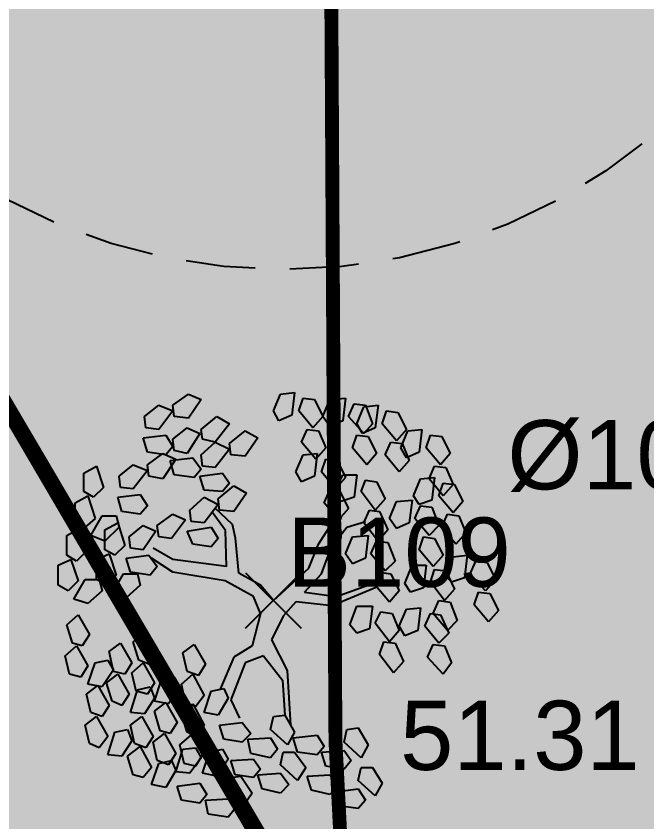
# Model space of a CAD drawing. Header units: metres. Extents: x 394605 to 1395358, y 4171135 to 6406139.
# Drawn here: x 1394436.35 to 1394440.9, y 4172472.27 to 4172478.09 of the extents above; entities that cross this region are included whole.
import ezdxf
from ezdxf.enums import TextEntityAlignment as Align

# ---------------------------------------------------------------- set-up
doc = ezdxf.new("R2010")
doc.units = ezdxf.units.M
doc.header["$LTSCALE"] = 2
doc.header["$PDMODE"] = 3
doc.header["$PDSIZE"] = 0.2
doc.linetypes.add('CACHE', pattern=[0.375, 0.25, -0.125])
doc.linetypes.add('CACHE2', pattern=[4.7625, 3.175, -1.5875])
for name, color, linetype in [("0.Nouvelle zone d'exclusion", 14, 'Continuous'), ('C-Veg', 72, 'Continuous'), ('C-Voie', 252, 'Continuous'), ('T-POINTS LEVES 2024', 7, 'Continuous'), ('T-POINTS LEVES ALTITUDES', 150, 'Continuous'), ('T-POINTS LEVES MATRICULE', 5, 'Continuous'), ('T-VEGETATION', 108, 'Continuous'), ('T-VEGETATION-TEXTE', 1, 'Continuous')]:
    doc.layers.add(name, color=color, linetype=linetype)
doc.layers.add('P-Voie', color=250, linetype='Continuous', lineweight=9)
doc.layers.add('P-Zone exclusion supplémentaire', color=30, linetype='Continuous', transparency=0.5)
doc.styles.add('Arial', font='arial.ttf')
doc.styles.add('Arial 1.0', font='arial.ttf', dxfattribs={"width": 0.99, "height": 0.2})

# ---------------------------------------------------------------- blocks, each defined once
blk = doc.blocks.new('TCPOINT')
at = {"color": 0}
blk.add_point((0, 0), dxfattribs=at)
at = {"layer": 'T-POINTS LEVES ALTITUDES', "style": 'Arial 1.0', "width": 0.99}
blk.add_attdef('ALT', text='', height=0.3, dxfattribs=at).set_placement((0.1, -0.1), align=Align.TOP_LEFT)
at = {"layer": 'T-POINTS LEVES MATRICULE', "style": 'Arial 1.0', "width": 0.99}
blk.add_attdef('MAT', (0.1, 0.1), '', height=0.3, dxfattribs=at)
blk = doc.blocks.new('A$C4CDA1AAE')
at = {"color": 0}
for p, q in [((-0.3627, 0.705), (-0.3065, 0.7459)), ((-0.3065, 0.7459), (-0.2606, 0.7255)), ((0, 0.6846), (0.0255, 0.7459)), ((0.0255, 0.7459), (0.0766, 0.751)), ((0.0766, 0.751), (0.0664, 0.6693)), ((0.092, 0.6846), (0.1073, 0.7306)), ((0.1073, 0.7306), (0.1482, 0.7255)), ((0.2044, 0.7255), (0.2606, 0.7306)), ((0.2606, 0.7306), (0.2503, 0.6488)), ((-0.4649, 0.6642), (-0.4138, 0.705)), ((-0.4138, 0.705), (-0.3627, 0.6846)), ((-0.3576, 0.6642), (-0.3627, 0.705)), ((-0.2606, 0.7255), (-0.3065, 0.6591)), ((0.1482, 0.7255), (0.1788, 0.6642)), ((0.1788, 0.6642), (0.2044, 0.7255)), ((0.2708, 0.6642), (0.2912, 0.7101)), ((0.2912, 0.7101), (0.3321, 0.705)), ((0.3014, 0.6386), (0.327, 0.6999)), ((0.327, 0.6999), (0.3781, 0.705)), ((0.3321, 0.705), (0.3576, 0.6386)), ((0.3781, 0.705), (0.3678, 0.6233)), ((-0.3627, 0.6846), (-0.4138, 0.6182)), ((0.0204, 0.6488), (0, 0.6846)), ((0.0664, 0.6693), (0.0204, 0.6488)), ((0.143, 0.6233), (0.092, 0.6846)), ((0.3934, 0.6386), (0.4087, 0.6846)), ((0.4087, 0.6846), (0.4496, 0.6795)), ((0.4496, 0.6795), (0.4802, 0.6182)), ((-0.4598, 0.6233), (-0.4649, 0.6642)), ((-0.3065, 0.6591), (-0.3576, 0.6642)), ((-0.2606, 0.6182), (-0.2044, 0.6642)), ((-0.2044, 0.6642), (-0.1584, 0.6386)), ((0.1788, 0.6642), (0.143, 0.6233)), ((0.2044, 0.6284), (0.1788, 0.6642)), ((0.2503, 0.6488), (0.2044, 0.6284)), ((0.327, 0.6029), (0.2708, 0.6642)), ((-0.4138, 0.6182), (-0.4598, 0.6233)), ((-0.3627, 0.5824), (-0.3116, 0.6233)), ((-0.3116, 0.6233), (-0.2657, 0.6029)), ((-0.2554, 0.5824), (-0.2606, 0.6182)), ((-0.1584, 0.6386), (-0.2095, 0.5722)), ((-0.1584, 0.5671), (-0.1022, 0.6131)), ((-0.1022, 0.6131), (-0.0562, 0.5875)), ((0.1022, 0.5722), (0.1226, 0.6182)), ((0.1226, 0.6182), (0.1635, 0.6131)), ((0.1635, 0.6131), (0.189, 0.5518)), ((0.3219, 0.6029), (0.3014, 0.6386)), ((0.3678, 0.6233), (0.3219, 0.6029)), ((0.3576, 0.6386), (0.327, 0.6029)), ((0.4445, 0.5773), (0.3934, 0.6386)), ((0.4802, 0.6182), (0.4445, 0.5773)), ((0.4598, 0.5518), (0.4853, 0.6131)), ((0.4853, 0.6131), (0.5364, 0.6182)), ((0.5364, 0.6182), (0.5262, 0.5364)), ((-0.47, 0.5875), (-0.3883, 0.5977)), ((-0.4547, 0.5364), (-0.47, 0.5875)), ((-0.3883, 0.5977), (-0.3627, 0.5569)), ((-0.3576, 0.5415), (-0.3627, 0.5824)), ((-0.2657, 0.6029), (-0.3116, 0.5313)), ((-0.2095, 0.5722), (-0.2554, 0.5824)), ((-0.0562, 0.5875), (-0.1022, 0.5211)), ((0.2861, 0.5518), (0.3014, 0.5977)), ((0.3014, 0.5977), (0.3423, 0.5926)), ((0.3423, 0.5926), (0.373, 0.5313)), ((0.5518, 0.5518), (0.5671, 0.5977)), ((0.5671, 0.5977), (0.608, 0.5926)), ((0.608, 0.5926), (0.6386, 0.5313)), ((-0.3627, 0.5569), (-0.3883, 0.5262)), ((-0.2606, 0.5262), (-0.2095, 0.5722)), ((-0.2095, 0.5722), (-0.1584, 0.5467)), ((-0.1533, 0.5262), (-0.1584, 0.5671)), ((0.1533, 0.5109), (0.1022, 0.5722)), ((0.4036, 0.5262), (0.424, 0.5722)), ((0.424, 0.5722), (0.4649, 0.5671)), ((0.4649, 0.5671), (0.4905, 0.5058)), ((-0.3883, 0.5262), (-0.4547, 0.5364)), ((-0.4547, 0.4905), (-0.3985, 0.5313)), ((-0.3985, 0.5313), (-0.3525, 0.5109)), ((-0.3116, 0.5313), (-0.3576, 0.5415)), ((-0.2554, 0.4853), (-0.2606, 0.5262)), ((-0.1584, 0.5467), (-0.2095, 0.4802)), ((-0.1022, 0.5211), (-0.1533, 0.5262)), ((0.0817, 0.4649), (0.1073, 0.5262)), ((0.1073, 0.5262), (0.1584, 0.5313)), ((0.1584, 0.5313), (0.1482, 0.4496)), ((0.189, 0.5518), (0.1533, 0.5109)), ((0.3372, 0.4905), (0.2861, 0.5518)), ((0.373, 0.5313), (0.3372, 0.4905)), ((0.4547, 0.4649), (0.4036, 0.5262)), ((0.4802, 0.516), (0.4598, 0.5518)), ((0.5262, 0.5364), (0.4802, 0.516)), ((0.6029, 0.4905), (0.5518, 0.5518)), ((0.6386, 0.5313), (0.6029, 0.4905)), ((-0.3525, 0.5109), (-0.3985, 0.4394)), ((-0.373, 0.5058), (-0.2912, 0.516)), ((-0.3576, 0.4547), (-0.373, 0.5058)), ((-0.2912, 0.516), (-0.2606, 0.4751)), ((0.1737, 0.4649), (0.189, 0.5109)), ((0.189, 0.5109), (0.2299, 0.5058)), ((0.2299, 0.5058), (0.2606, 0.4445)), ((0.4905, 0.5058), (0.4547, 0.4649)), ((-0.6846, 0.4598), (-0.6386, 0.4853)), ((-0.6386, 0.4853), (-0.6131, 0.4087)), ((-0.5569, 0.4496), (-0.5058, 0.4905)), ((-0.5058, 0.4905), (-0.4547, 0.47)), ((-0.4547, 0.47), (-0.5058, 0.4036)), ((-0.4496, 0.4496), (-0.4547, 0.4905)), ((-0.2606, 0.4751), (-0.2861, 0.4445)), ((-0.2095, 0.4802), (-0.2554, 0.4853)), ((0.562, 0.4394), (0.5824, 0.4853)), ((0.5824, 0.4853), (0.6233, 0.4802)), ((0.6233, 0.4802), (0.6488, 0.4189)), ((-0.6846, 0.3934), (-0.6846, 0.4598)), ((-0.5518, 0.4087), (-0.5569, 0.4496)), ((-0.3985, 0.4394), (-0.4496, 0.4496)), ((-0.2861, 0.4445), (-0.3576, 0.4547)), ((-0.2657, 0.4496), (-0.1839, 0.4598)), ((-0.2503, 0.3985), (-0.2657, 0.4496)), ((-0.1839, 0.4598), (-0.1584, 0.424)), ((0.1022, 0.4291), (0.0817, 0.4649)), ((0.1482, 0.4496), (0.1022, 0.4291)), ((0.2248, 0.4036), (0.1737, 0.4649)), ((0.2197, 0.3883), (0.2503, 0.4547)), ((0.2606, 0.4445), (0.2248, 0.4036)), ((0.2503, 0.4547), (0.3014, 0.4547)), ((0.3014, 0.4547), (0.2912, 0.373)), ((0.5058, 0.3781), (0.5313, 0.4394)), ((0.5313, 0.4394), (0.5824, 0.4445)), ((0.6131, 0.3781), (0.562, 0.4394)), ((0.5824, 0.4445), (0.5722, 0.3627)), ((-0.6131, 0.4087), (-0.6488, 0.373)), ((-0.5058, 0.4036), (-0.5518, 0.4087)), ((-0.1992, 0.3678), (-0.1431, 0.4138)), ((-0.1584, 0.424), (-0.1839, 0.3934)), ((-0.1431, 0.4138), (-0.0971, 0.3883)), ((0.3168, 0.3934), (0.3321, 0.4343)), ((0.3321, 0.4343), (0.373, 0.4291)), ((0.373, 0.4291), (0.4036, 0.3678)), ((0.5977, 0.3781), (0.6131, 0.424)), ((0.6131, 0.424), (0.6539, 0.4189)), ((0.6488, 0.4189), (0.6131, 0.3781)), ((0.6539, 0.4189), (0.6846, 0.3576)), ((-0.6488, 0.373), (-0.6846, 0.3934)), ((-0.562, 0.373), (-0.4802, 0.3832)), ((-0.4802, 0.3832), (-0.4547, 0.3423)), ((-0.1839, 0.3934), (-0.2503, 0.3985)), ((-0.0971, 0.3883), (-0.1431, 0.3219)), ((0.1839, 0.3525), (0.2044, 0.3985)), ((0.2044, 0.3985), (0.2401, 0.3934)), ((0.2452, 0.3576), (0.2197, 0.3883)), ((0.2401, 0.3934), (0.2708, 0.3321)), ((0.3678, 0.327), (0.3168, 0.3934)), ((-0.7153, 0.3525), (-0.6693, 0.3781)), ((-0.7153, 0.2861), (-0.7153, 0.3525)), ((-0.6693, 0.3781), (-0.6437, 0.2963)), ((-0.5467, 0.3219), (-0.562, 0.373)), ((-0.3014, 0.327), (-0.2503, 0.373)), ((-0.2503, 0.373), (-0.1992, 0.3474)), ((-0.1941, 0.327), (-0.1992, 0.3678)), ((0.235, 0.2912), (0.1839, 0.3525)), ((0.2912, 0.373), (0.2452, 0.3576)), ((0.4036, 0.3678), (0.3678, 0.327)), ((0.4189, 0.2963), (0.4445, 0.3576)), ((0.4445, 0.3576), (0.5007, 0.3627)), ((0.5007, 0.3627), (0.4905, 0.281)), ((0.5262, 0.3474), (0.5058, 0.3781)), ((0.5722, 0.3627), (0.5262, 0.3474)), ((0.6488, 0.3168), (0.5977, 0.3781)), ((0.6846, 0.3576), (0.6488, 0.3168)), ((-0.4802, 0.3116), (-0.5467, 0.3219)), ((-0.4547, 0.3423), (-0.4802, 0.3116)), ((-0.2963, 0.2861), (-0.3014, 0.327)), ((-0.1992, 0.3474), (-0.2503, 0.281)), ((-0.1478, 0.2747), (-0.2095, 0.334)), ((-0.1431, 0.3219), (-0.1941, 0.327)), ((0.2708, 0.3321), (0.235, 0.2912)), ((0.327, 0.281), (0.3474, 0.327)), ((0.3474, 0.327), (0.3832, 0.3219)), ((0.3832, 0.3219), (0.4138, 0.2554)), ((0.5109, 0.2963), (0.5313, 0.3423)), ((0.5313, 0.3423), (0.5722, 0.3372)), ((0.5722, 0.3372), (0.5977, 0.2708)), ((-0.6437, 0.2963), (-0.6795, 0.2657)), ((-0.6591, 0.235), (-0.6182, 0.3065)), ((-0.6182, 0.3065), (-0.5671, 0.3065)), ((-0.5671, 0.3065), (-0.5569, 0.2657)), ((-0.4189, 0.2708), (-0.3627, 0.3116)), ((-0.3168, 0.2912), (-0.3678, 0.2248)), ((-0.3627, 0.3116), (-0.3168, 0.2912)), ((-0.1722, 0.253), (-0.2211, 0.319)), ((0.2401, 0.2861), (0.246, 0.3038)), ((0.4445, 0.2606), (0.4189, 0.2963)), ((0.562, 0.235), (0.5109, 0.2963)), ((0.608, 0.2657), (0.6284, 0.3116)), ((0.6284, 0.3116), (0.6693, 0.3065)), ((0.6693, 0.3065), (0.6948, 0.2452)), ((-0.6795, 0.2657), (-0.7153, 0.2861)), ((-0.608, 0.2554), (-0.562, 0.281)), ((-0.5569, 0.2657), (-0.608, 0.2146)), ((-0.562, 0.281), (-0.5364, 0.1992)), ((-0.5211, 0.2299), (-0.47, 0.2708)), ((-0.47, 0.2708), (-0.424, 0.2503)), ((-0.4138, 0.2299), (-0.4189, 0.2708)), ((-0.3116, 0.2503), (-0.2248, 0.2657)), ((-0.2503, 0.281), (-0.2963, 0.2861)), ((-0.2248, 0.2657), (-0.1992, 0.2248)), ((-0.137, 0.226), (-0.1478, 0.2747)), ((0.1992, 0.2606), (0.2401, 0.2861)), ((0.2095, 0.1941), (0.2657, 0.2657)), ((0.2657, 0.2657), (0.3321, 0.2861)), ((0.3781, 0.2146), (0.327, 0.281)), ((0.4905, 0.281), (0.4445, 0.2606)), ((0.5977, 0.2708), (0.562, 0.235)), ((0.6591, 0.2044), (0.608, 0.2657)), ((-0.7459, 0.235), (-0.6999, 0.2606)), ((-0.7459, 0.1635), (-0.7459, 0.235)), ((-0.6999, 0.2606), (-0.6744, 0.1788)), ((-0.608, 0.2146), (-0.6591, 0.235)), ((-0.608, 0.1839), (-0.608, 0.2554)), ((-0.424, 0.2503), (-0.47, 0.1839)), ((-0.2912, 0.2044), (-0.3116, 0.2503)), ((-0.1686, 0.1226), (-0.1722, 0.253)), ((0.1635, 0.2044), (0.1992, 0.2606)), ((0.2861, 0.2299), (0.3423, 0.235)), ((0.3423, 0.235), (0.3321, 0.1533)), ((0.4138, 0.2554), (0.3781, 0.2146)), ((0.6948, 0.2452), (0.6591, 0.2044)), ((-0.516, 0.189), (-0.5211, 0.2299)), ((-0.3678, 0.2248), (-0.4138, 0.2299)), ((-0.2248, 0.1941), (-0.2912, 0.2044)), ((-0.1992, 0.2248), (-0.2248, 0.1941)), ((-0.1245, 0.0987), (-0.137, 0.226)), ((0.1277, 0.1175), (0.1635, 0.2044)), ((0.2606, 0.1686), (0.2861, 0.2299)), ((0.3525, 0.1686), (0.373, 0.2146)), ((0.373, 0.2146), (0.4138, 0.2095)), ((0.4138, 0.2095), (0.4394, 0.143)), ((0.5262, 0.1839), (0.5415, 0.2299)), ((0.5415, 0.2299), (0.5824, 0.2248)), ((0.5824, 0.2248), (0.6131, 0.1635)), ((-0.6744, 0.1788), (-0.7101, 0.143)), ((-0.5722, 0.1635), (-0.608, 0.1839)), ((-0.5364, 0.1992), (-0.5722, 0.1635)), ((-0.47, 0.1839), (-0.516, 0.189)), ((-0.3627, 0.1482), (-0.4343, 0.189)), ((0.1737, 0.0971), (0.2095, 0.1941)), ((0.5773, 0.1226), (0.5262, 0.1839)), ((-0.7766, 0.1277), (-0.7306, 0.1482)), ((-0.7101, 0.143), (-0.7459, 0.1635)), ((-0.7306, 0.1482), (-0.705, 0.0715)), ((-0.6386, 0.1482), (-0.5926, 0.1686)), ((-0.6386, 0.0766), (-0.6386, 0.1482)), ((-0.5926, 0.1686), (-0.5671, 0.092)), ((-0.5313, 0.1533), (-0.4496, 0.1635)), ((-0.516, 0.1022), (-0.5313, 0.1533)), ((-0.4496, 0.1635), (-0.4189, 0.1226)), ((-0.3627, 0.1022), (-0.4394, 0.1533)), ((-0.1686, 0.1226), (-0.3627, 0.1482)), ((0.2861, 0.1328), (0.2606, 0.1686)), ((0.3321, 0.1533), (0.2861, 0.1328)), ((0.4036, 0.1073), (0.3525, 0.1686)), ((0.6131, 0.1635), (0.5773, 0.1226)), ((0.6182, 0.0971), (0.6488, 0.1584)), ((0.6488, 0.1584), (0.6999, 0.1635)), ((0.6999, 0.1635), (0.6897, 0.0817)), ((-0.7766, 0.0562), (-0.7766, 0.1277)), ((-0.4189, 0.1226), (-0.4445, 0.092)), ((0, 0), (0.1277, 0.1175)), ((0.4394, 0.143), (0.4036, 0.1073)), ((0.4751, 0.0613), (0.5007, 0.1277)), ((0.5007, 0.1277), (0.5518, 0.1277)), ((0.5518, 0.1277), (0.5415, 0.046)), ((0.7101, 0.0971), (0.7306, 0.143)), ((0.7306, 0.143), (0.7714, 0.1379)), ((0.7714, 0.1379), (0.8021, 0.0766)), ((-0.5671, 0.092), (-0.6029, 0.0562)), ((-0.5824, 0.0255), (-0.5415, 0.0971)), ((-0.5415, 0.0971), (-0.4905, 0.0971)), ((-0.4445, 0.092), (-0.516, 0.1022)), ((-0.4905, 0.0971), (-0.4802, 0.0562)), ((-0.1737, 0.0715), (-0.3627, 0.1022)), ((-0.046, 0.0562), (-0.1245, 0.0987)), ((0.1124, 0.0307), (0.1737, 0.0971)), ((0.3678, 0.0562), (0.3832, 0.1022)), ((0.3832, 0.1022), (0.424, 0.0971)), ((0.424, 0.0971), (0.4547, 0.0358)), ((0.5671, 0.0664), (0.5824, 0.1124)), ((0.5824, 0.1124), (0.6233, 0.1073)), ((0.6437, 0.0664), (0.6182, 0.0971)), ((0.6233, 0.1073), (0.6539, 0.0409)), ((0.7663, 0.0358), (0.7101, 0.0971)), ((-0.705, 0.0715), (-0.7408, 0.0358)), ((-0.7204, 0.0051), (-0.6795, 0.0766)), ((-0.6795, 0.0766), (-0.6284, 0.0766)), ((-0.6029, 0.0562), (-0.6386, 0.0766)), ((-0.6284, 0.0766), (-0.6182, 0.0358)), ((-0.0715, 0.0153), (-0.1737, 0.0715)), ((0.228, 0.0152), (0.3714, 0.0669)), ((0.4956, 0.0307), (0.4751, 0.0613)), ((0.6182, 0), (0.5671, 0.0664)), ((0.6897, 0.0817), (0.6437, 0.0664)), ((0.8021, 0.0766), (0.7663, 0.0358)), ((-0.7408, 0.0358), (-0.7766, 0.0562)), ((-0.6182, 0.0358), (-0.6693, -0.0102)), ((-0.4802, 0.0562), (-0.5313, 0.0102)), ((0, 0), (-0.046, 0.0562)), ((0.1124, 0.0307), (0.228, 0.0152)), ((0.2118, -0.0172), (0.3734, 0.0495)), ((0.4189, -0.0051), (0.3678, 0.0562)), ((0.4547, 0.0358), (0.4189, -0.0051)), ((0.5415, 0.046), (0.4956, 0.0307)), ((0.6539, 0.0409), (0.6182, 0)), ((0.7255, -0.0153), (0.7408, 0.0307)), ((0.7408, 0.0307), (0.7817, 0.0255)), ((-0.6693, -0.0102), (-0.7204, 0.0051)), ((-0.5313, 0.0102), (-0.5824, 0.0255)), ((-0.046, -0.046), (-0.0715, 0.0153)), ((0.5773, -0.046), (0.5977, 0)), ((0.5977, 0), (0.6386, -0.0051)), ((0.7817, 0.0255), (0.8123, -0.0358)), ((0.0358, -0.0562), (0.0828, -0.0029)), ((0.0828, -0.0029), (0.2118, -0.0172)), ((0.2759, -0.0869), (0.3014, -0.0204)), ((0.3014, -0.0204), (0.3576, -0.0204)), ((0.3576, -0.0204), (0.3474, -0.1022)), ((0.4802, -0.0307), (0.5313, -0.0255)), ((0.5313, -0.0255), (0.5211, -0.1073)), ((0.6386, -0.0051), (0.6642, -0.0715)), ((0.7766, -0.0766), (0.7255, -0.0153)), ((-0.7459, -0.0869), (-0.705, -0.0511)), ((-0.705, -0.0511), (-0.6642, -0.1226)), ((-0.046, -0.046), (-0.0766, -0.1635)), ((0.0358, -0.0562), (-0.007, -0.1417)), ((0.3678, -0.0817), (0.3883, -0.0409)), ((0.3883, -0.0409), (0.4291, -0.046)), ((0.4291, -0.046), (0.4547, -0.1073)), ((0.4547, -0.092), (0.4802, -0.0307)), ((0.5467, -0.092), (0.5671, -0.046)), ((0.5671, -0.046), (0.6029, -0.0511)), ((0.6284, -0.1073), (0.5773, -0.046)), ((0.6029, -0.0511), (0.6335, -0.1175)), ((0.8123, -0.0358), (0.7766, -0.0766)), ((-0.7255, -0.1533), (-0.7459, -0.0869)), ((0.3014, -0.1175), (0.2759, -0.0869)), ((0.4189, -0.1482), (0.3678, -0.0817)), ((0.6642, -0.0715), (0.6284, -0.1073)), ((-0.5058, -0.1482), (-0.4649, -0.1124)), ((-0.4649, -0.1124), (-0.424, -0.189)), ((0.3474, -0.1022), (0.3014, -0.1175)), ((0.4547, -0.1073), (0.4189, -0.1482)), ((0.4751, -0.1277), (0.4547, -0.092)), ((0.5211, -0.1073), (0.4751, -0.1277)), ((0.5977, -0.1533), (0.5467, -0.092)), ((-0.6642, -0.1226), (-0.6897, -0.1635)), ((-0.007, -0.1417), (0.0495, -0.2523)), ((0.6335, -0.1175), (0.5977, -0.1533)), ((-0.751, -0.1992), (-0.7101, -0.1635)), ((-0.6897, -0.1635), (-0.7255, -0.1533)), ((-0.7101, -0.1635), (-0.6693, -0.235)), ((-0.5926, -0.1839), (-0.5518, -0.1533)), ((-0.5518, -0.1533), (-0.5109, -0.2248)), ((-0.4853, -0.2146), (-0.5058, -0.1482)), ((-0.327, -0.189), (-0.2861, -0.1584)), ((-0.2861, -0.1584), (-0.2452, -0.2299)), ((-0.0766, -0.1635), (-0.1431, -0.2044)), ((0.3832, -0.1941), (0.3985, -0.1482)), ((0.3985, -0.1482), (0.4394, -0.1533)), ((0.4394, -0.1533), (0.47, -0.2197)), ((0.5569, -0.2044), (0.5773, -0.1584)), ((0.5773, -0.1584), (0.6182, -0.1635)), ((0.6182, -0.1635), (0.6437, -0.2248)), ((-0.7357, -0.2657), (-0.751, -0.1992)), ((-0.5773, -0.2554), (-0.5926, -0.1839)), ((-0.424, -0.189), (-0.4496, -0.2299)), ((-0.3116, -0.2554), (-0.327, -0.189)), ((-0.0358, -0.1992), (-0.1022, -0.2248)), ((-0.0358, -0.1992), (0.0333, -0.2874)), ((0.4343, -0.2606), (0.3832, -0.1941)), ((-0.6693, -0.3014), (-0.6437, -0.2248)), ((-0.6437, -0.2248), (-0.5977, -0.2146)), ((-0.5977, -0.2146), (-0.5773, -0.2503)), ((-0.5109, -0.2248), (-0.5364, -0.2657)), ((-0.5109, -0.2606), (-0.47, -0.2248)), ((-0.4496, -0.2299), (-0.4853, -0.2146)), ((-0.47, -0.2248), (-0.4292, -0.2963)), ((-0.2452, -0.2299), (-0.2708, -0.2708)), ((-0.1431, -0.2044), (-0.1918, -0.3196)), ((-0.1022, -0.2248), (-0.1533, -0.3576)), ((0.47, -0.2197), (0.4343, -0.2606)), ((0.6131, -0.2657), (0.5569, -0.2044)), ((0.6437, -0.2248), (0.6131, -0.2657)), ((-0.6693, -0.235), (-0.6948, -0.2759)), ((-0.5773, -0.2503), (-0.6182, -0.3116)), ((-0.5364, -0.2657), (-0.5773, -0.2554)), ((-0.4956, -0.327), (-0.5109, -0.2606)), ((-0.2708, -0.2708), (-0.3116, -0.2554)), ((0.0495, -0.2523), (0.0619, -0.4499)), ((-0.6948, -0.2759), (-0.7357, -0.2657)), ((-0.6029, -0.2963), (-0.562, -0.2657)), ((-0.562, -0.2657), (-0.5211, -0.3372)), ((-0.4292, -0.3627), (-0.4036, -0.2861)), ((-0.4036, -0.2861), (-0.3576, -0.2759)), ((-0.3576, -0.2759), (-0.3372, -0.3116)), ((-0.3321, -0.3014), (-0.2912, -0.2657)), ((-0.2912, -0.2657), (-0.2503, -0.3423)), ((0.0333, -0.2874), (0.0409, -0.4138)), ((-0.6744, -0.3372), (-0.6335, -0.3065)), ((-0.6182, -0.3116), (-0.6693, -0.3014)), ((-0.6335, -0.3065), (-0.5926, -0.3781)), ((-0.5824, -0.3627), (-0.6029, -0.2963)), ((-0.4905, -0.3219), (-0.4445, -0.3116)), ((-0.4292, -0.2963), (-0.4547, -0.3372)), ((-0.4445, -0.3116), (-0.4292, -0.3525)), ((-0.3372, -0.3116), (-0.3781, -0.373)), ((-0.3168, -0.3678), (-0.3321, -0.3014)), ((-0.2248, -0.327), (-0.1788, -0.3168)), ((-0.1788, -0.3168), (-0.1635, -0.3525)), ((-0.6591, -0.4036), (-0.6744, -0.3372)), ((-0.5211, -0.3372), (-0.5467, -0.3781)), ((-0.516, -0.4036), (-0.4905, -0.3219)), ((-0.4547, -0.3372), (-0.4956, -0.327)), ((-0.2503, -0.3423), (-0.281, -0.3832)), ((-0.2503, -0.4036), (-0.2248, -0.327)), ((-0.5926, -0.3781), (-0.6182, -0.4189)), ((-0.5467, -0.3781), (-0.5824, -0.3627)), ((-0.4292, -0.3525), (-0.4649, -0.4087)), ((-0.3781, -0.373), (-0.4292, -0.3627)), ((-0.4292, -0.3985), (-0.3883, -0.3678)), ((-0.3883, -0.3678), (-0.3474, -0.4394)), ((-0.3321, -0.4087), (-0.2912, -0.373)), ((-0.281, -0.3832), (-0.3168, -0.3678)), ((-0.2912, -0.373), (-0.2503, -0.4496)), ((-0.1635, -0.3525), (-0.1992, -0.4138)), ((-0.1533, -0.3576), (-0.1226, -0.424)), ((-0.6182, -0.4189), (-0.6591, -0.4036)), ((-0.4649, -0.4087), (-0.516, -0.4036)), ((-0.4087, -0.47), (-0.4292, -0.3985)), ((-0.1992, -0.4138), (-0.2503, -0.4036)), ((-0.6795, -0.4496), (-0.6386, -0.4189)), ((-0.6386, -0.4189), (-0.5977, -0.4905)), ((-0.516, -0.4496), (-0.4751, -0.4189)), ((-0.4751, -0.4189), (-0.4343, -0.4905)), ((-0.3116, -0.4751), (-0.3321, -0.4087)), ((-0.0102, -0.4649), (0, -0.4189)), ((0, -0.4189), (0.0409, -0.4138)), ((0.0409, -0.4138), (0.0766, -0.4751)), ((-0.6642, -0.516), (-0.6795, -0.4496)), ((-0.5722, -0.4751), (-0.5262, -0.4649)), ((-0.5262, -0.4649), (-0.5109, -0.5058)), ((-0.5007, -0.516), (-0.516, -0.4496)), ((-0.3474, -0.4394), (-0.373, -0.4802)), ((-0.2503, -0.4496), (-0.2759, -0.4905)), ((-0.1941, -0.4496), (-0.1124, -0.4394)), ((-0.1788, -0.5007), (-0.1941, -0.4496)), ((-0.1124, -0.4394), (-0.0817, -0.4802)), ((0.0511, -0.5211), (-0.0102, -0.4649)), ((0.2554, -0.5109), (0.2657, -0.4649)), ((0.2657, -0.4649), (0.3065, -0.4598)), ((0.3065, -0.4598), (0.3423, -0.5211)), ((-0.5977, -0.4905), (-0.6284, -0.5313)), ((-0.5977, -0.5569), (-0.5722, -0.4751)), ((-0.4343, -0.4905), (-0.4598, -0.5313)), ((-0.4343, -0.5109), (-0.3934, -0.4802)), ((-0.373, -0.4802), (-0.4087, -0.47)), ((-0.3934, -0.4802), (-0.3525, -0.5518)), ((-0.3372, -0.5211), (-0.2963, -0.4853)), ((-0.2759, -0.4905), (-0.3116, -0.4751)), ((-0.2963, -0.4853), (-0.2554, -0.5569)), ((-0.0817, -0.4802), (-0.1124, -0.5109)), ((0.0766, -0.4751), (0.0511, -0.5211)), ((0.0715, -0.4956), (0.1584, -0.4853)), ((0.1584, -0.4853), (0.1839, -0.5262)), ((-0.6284, -0.5313), (-0.6642, -0.516)), ((-0.5109, -0.5058), (-0.5467, -0.562)), ((-0.4598, -0.5313), (-0.5007, -0.516)), ((-0.4189, -0.5773), (-0.4343, -0.5109)), ((-0.3219, -0.5875), (-0.3372, -0.5211)), ((-0.1124, -0.5109), (-0.1788, -0.5007)), ((-0.092, -0.5007), (-0.0102, -0.4956)), ((-0.0817, -0.5518), (-0.092, -0.5007)), ((-0.0102, -0.4956), (0.0153, -0.5364)), ((0.0869, -0.5467), (0.0715, -0.4956)), ((0.3168, -0.5671), (0.2554, -0.5109)), ((0.3423, -0.5211), (0.3168, -0.5671)), ((-0.5262, -0.562), (-0.4802, -0.5262)), ((-0.4802, -0.5262), (-0.4394, -0.6029)), ((-0.3525, -0.5518), (-0.3781, -0.5926)), ((-0.3525, -0.6182), (-0.327, -0.5364)), ((-0.327, -0.5364), (-0.281, -0.5313)), ((-0.281, -0.5313), (-0.2606, -0.5671)), ((-0.2554, -0.6233), (-0.2299, -0.5467)), ((-0.2299, -0.5467), (-0.1839, -0.5364)), ((-0.1839, -0.5364), (-0.1635, -0.5722)), ((-0.0102, -0.5671), (-0.0817, -0.5518)), ((0.0153, -0.5364), (-0.0102, -0.5671)), ((0.0255, -0.5926), (0.0358, -0.5467)), ((0.0358, -0.5467), (0.0766, -0.5467)), ((0.0766, -0.5467), (0.1175, -0.6029)), ((0.1584, -0.5569), (0.0869, -0.5467)), ((0.1839, -0.5262), (0.1584, -0.5569)), ((0.1737, -0.5467), (0.2554, -0.5415)), ((0.189, -0.5977), (0.1737, -0.5467)), ((0.2554, -0.5415), (0.281, -0.5773)), ((-0.5467, -0.562), (-0.5977, -0.5569)), ((-0.5058, -0.6284), (-0.5262, -0.562)), ((-0.3781, -0.5926), (-0.4189, -0.5773)), ((-0.4138, -0.5875), (-0.3678, -0.5773)), ((-0.3678, -0.5773), (-0.3525, -0.6131)), ((-0.2606, -0.5671), (-0.3014, -0.6233)), ((-0.2554, -0.5569), (-0.281, -0.5977)), ((-0.1635, -0.5722), (-0.2044, -0.6335)), ((-0.1533, -0.5773), (-0.0715, -0.5722)), ((-0.1379, -0.6284), (-0.1533, -0.5773)), ((-0.0715, -0.5722), (-0.046, -0.608)), ((0.281, -0.5773), (0.2554, -0.608)), ((-0.4394, -0.6029), (-0.47, -0.6386)), ((-0.4394, -0.6642), (-0.4138, -0.5875)), ((-0.281, -0.5977), (-0.3219, -0.5875)), ((-0.046, -0.608), (-0.0715, -0.6386)), ((0.0869, -0.6488), (0.0255, -0.5926)), ((0.1175, -0.6029), (0.0869, -0.6488)), ((0.2554, -0.608), (0.189, -0.5977)), ((0.3065, -0.6488), (0.3168, -0.6029)), ((0.3168, -0.6029), (0.3576, -0.6029)), ((0.3576, -0.6029), (0.3934, -0.6591)), ((-0.47, -0.6386), (-0.5058, -0.6284)), ((-0.3525, -0.6131), (-0.3883, -0.6744)), ((-0.3014, -0.6233), (-0.3525, -0.6182)), ((-0.2044, -0.6335), (-0.2554, -0.6233)), ((-0.1686, -0.6846), (-0.1533, -0.6386)), ((-0.1533, -0.6386), (-0.1175, -0.6335)), ((-0.0715, -0.6386), (-0.1379, -0.6284)), ((-0.1175, -0.6335), (-0.0766, -0.6948)), ((-0.0562, -0.6284), (0.0255, -0.6233)), ((-0.0409, -0.6795), (-0.0562, -0.6284)), ((0.0255, -0.6233), (0.0562, -0.6642)), ((0.1226, -0.6335), (0.2044, -0.6284)), ((0.1379, -0.6846), (0.1226, -0.6335)), ((0.2044, -0.6284), (0.235, -0.6693)), ((-0.3883, -0.6744), (-0.4394, -0.6642)), ((-0.3474, -0.6693), (-0.2657, -0.6591)), ((-0.2657, -0.6591), (-0.2401, -0.6999)), ((0.0562, -0.6642), (0.0255, -0.6948)), ((0.3678, -0.705), (0.3065, -0.6488)), ((0.3934, -0.6591), (0.3678, -0.705)), ((-0.3321, -0.7204), (-0.3474, -0.6693)), ((-0.1073, -0.7408), (-0.1686, -0.6846)), ((-0.0766, -0.6948), (-0.1073, -0.7408)), ((0.0255, -0.6948), (-0.0409, -0.6795)), ((0.2044, -0.6999), (0.1379, -0.6846)), ((0.235, -0.6693), (0.2044, -0.6999)), ((0.2248, -0.6897), (0.3065, -0.6795)), ((0.235, -0.7408), (0.2248, -0.6897)), ((0.3065, -0.6795), (0.3321, -0.7204)), ((-0.2657, -0.7306), (-0.3321, -0.7204)), ((-0.2401, -0.6999), (-0.2657, -0.7306)), ((-0.2452, -0.7204), (-0.1635, -0.7153)), ((-0.235, -0.7714), (-0.2452, -0.7204)), ((-0.1635, -0.7153), (-0.1379, -0.751)), ((0.3321, -0.7204), (0.3065, -0.751)), ((-0.1379, -0.751), (-0.1635, -0.7817)), ((0.3065, -0.751), (0.235, -0.7408)), ((-0.1635, -0.7817), (-0.235, -0.7714))]:
    blk.add_line(p, q, dxfattribs=at)

msp = doc.modelspace()

# ---------------------------------------------------------------- hatches: boundary and pattern name
at = {"layer": 'C-Veg', "true_color": 0x76a14f}
h = msp.add_hatch(color=75, dxfattribs=at)
h.dxf.hatch_style = 1
edge = h.paths.add_edge_path()
edge.add_line((1394351.273, 4172570.913), (1394351.1293, 4172577.6863))
edge.add_line((1394351.1293, 4172577.6863), (1394348.2228, 4172582.4006))
edge.add_line((1394348.2228, 4172582.4006), (1394360.3518, 4172589.9049))
edge.add_line((1394360.3518, 4172589.9049), (1394370.2565, 4172572.5119))
edge.add_arc((1394363.5996, 4172589.2357), 18, 271.21481, 291.70498, ccw=False)
edge.add_line((1394363.9812, 4172571.2397), (1394351.273, 4172570.913))
edge = h.paths.add_edge_path()
edge.add_line((1394342.271, 4172578.716), (1394344.1713, 4172575.6339))
edge.add_line((1394344.1713, 4172575.6339), (1394344.2733, 4172570.8218))
edge.add_line((1394344.2733, 4172570.8218), (1394337.721, 4172570.6829))
edge.add_arc((1394338.3994, 4172538.6901), 32, 91.21481, 121.61514)
edge.add_line((1394321.6247, 4172565.9409), (1394326.456, 4172568.9304))
edge.add_line((1394326.456, 4172568.9304), (1394342.271, 4172578.716))
edge = h.paths.add_edge_path()
edge.add_line((1394452.9056, 4172487.8359), (1394445.5871, 4172485.0941))
edge.add_line((1394445.5871, 4172485.0941), (1394445.555, 4172490.8224))
edge.add_arc((1394427.5553, 4172490.7216), 18, 0.3209, 35.19209)
edge.add_line((1394442.2653, 4172501.0953), (1394440.3588, 4172503.7988))
edge.add_line((1394440.3588, 4172503.7988), (1394459.6412, 4172525.2798))
edge.add_line((1394459.6412, 4172525.2798), (1394447.5382, 4172543.4955))
edge.add_line((1394447.5382, 4172543.4955), (1394476.3372, 4172562.6306))
edge.add_line((1394476.3372, 4172562.6306), (1394480.1572, 4172556.7026))
edge.add_line((1394480.1572, 4172556.7026), (1394495.3479, 4172535.1176))
edge.add_line((1394495.3479, 4172535.1176), (1394452.9056, 4172487.8359))
h.paths.add_polyline_path([(1394029.7602, 4172395.4086), (1394032.4086, 4172393.4946), (1394016.5678, 4172383.6596), (1394014.9729, 4172386.2273)])
h.paths.add_polyline_path([(1394048.6478, 4172407.1681), (1394050.2503, 4172404.5856), (1394037.4945, 4172396.6703), (1394036.6697, 4172399.6892)])
edge = h.paths.add_edge_path()
edge.add_arc((1394099.7557, 4172406.3065), 6.1994, 353.28502, 431.37378)
edge.add_line((1394101.7357, 4172412.1812), (1394095.031, 4172414.3423))
edge.add_line((1394095.031, 4172414.3423), (1394095.9514, 4172417.1976))
edge.add_line((1394095.9514, 4172417.1976), (1394102.6561, 4172415.0366))
edge.add_line((1394102.6561, 4172415.0366), (1394102.0425, 4172413.133))
edge.add_arc((1394100.2018, 4172407.4223), 6, -17.86503, 72.13497, ccw=False)
edge = h.paths.add_edge_path()
edge.add_line((1394120.9027, 4172452.089), (1394117.3652, 4172457.6999))
edge.add_line((1394117.3652, 4172457.6999), (1394132.3437, 4172467.1434))
edge.add_arc((1394147.6553, 4172443.6322), 28.0575, 123.0742, 162.45766)
edge = h.paths.add_edge_path()
edge.add_line((1394258.7134, 4172546.1195), (1394250.67, 4172559.2567))
edge.add_line((1394250.67, 4172559.2567), (1394267.5801, 4172570.1676))
edge.add_line((1394267.5801, 4172570.1676), (1394284.3337, 4172543.0334))
edge.add_line((1394284.3337, 4172543.0334), (1394284.4616, 4172542.9454))
edge.add_line((1394284.4616, 4172542.9454), (1394267.8909, 4172532.8273))
edge.add_arc((1394262.0667, 4172543.3191), 12, 267.68135, 299.0353, ccw=False)
edge.add_line((1394261.5812, 4172531.329), (1394248.5523, 4172531.8566))
edge.add_line((1394248.5523, 4172531.8566), (1394248.4675, 4172531.8599))
edge.add_line((1394248.4675, 4172531.8599), (1394248.419, 4172534.6657))
edge.add_line((1394248.419, 4172534.6657), (1394246.2345, 4172538.186))
edge.add_line((1394246.2345, 4172538.186), (1394258.7134, 4172546.1195))
edge = h.paths.add_edge_path()
edge.add_line((1394243.2606, 4172536.3405), (1394245.001, 4172533.5358))
edge.add_line((1394245.001, 4172533.5358), (1394245.0661, 4172531.9817))
edge.add_arc((1394245.1602, 4172501.3506), 30.6313, 90.17592, 118.18492)
edge.add_line((1394230.6924, 4172528.3498), (1394243.2606, 4172536.3405))
h.paths.add_polyline_path([(1394467.6937, 4172582.0619), (1394465.6402, 4172585.4969), (1394498.1611, 4172606.3574), (1394500.2266, 4172602.9289)])
h.paths.add_polyline_path([(1394535.91, 4172630.5716), (1394537.9657, 4172627.1308), (1394506.117, 4172606.7054), (1394504.053, 4172610.1368)])
edge = h.paths.add_edge_path()
edge.add_line((1394543.8671, 4172630.9233), (1394541.802, 4172634.351))
edge.add_line((1394541.802, 4172634.351), (1394549.791, 4172639.4756))
edge.add_arc((1394555.7301, 4172630.2167), 11, 77.97272, 122.67828, ccw=False)
edge.add_line((1394558.0223, 4172640.9752), (1394560.3391, 4172637.3666))
edge.add_arc((1394557.1582, 4172633.5089), 5, 50.49343, 121.62078)
edge.add_line((1394554.5368, 4172637.7666), (1394543.8671, 4172630.9233))
edge = h.paths.add_edge_path()
edge.add_line((1394092.6201, 4172418.2713), (1394091.6998, 4172415.416))
edge.add_line((1394091.6998, 4172415.416), (1394083.6183, 4172418.0208))
edge.add_arc((1394078.2497, 4172401.3646), 17.5, 72.13496, 122.08587)
edge.add_line((1394068.9539, 4172416.1915), (1394056.1982, 4172408.2764))
edge.add_line((1394056.1982, 4172408.2764), (1394054.6164, 4172410.8255))
edge.add_line((1394054.6164, 4172410.8255), (1394073.5406, 4172422.5684))
edge.add_arc((1394077.7587, 4172415.7707), 8, 54.47061, 121.8205, ccw=False)
edge.add_line((1394082.4076, 4172422.2813), (1394084.3194, 4172421.1274))
edge.add_line((1394084.3194, 4172421.1274), (1394086.3856, 4172420.2808))
edge.add_line((1394086.3856, 4172420.2808), (1394092.6201, 4172418.2713))
edge = h.paths.add_edge_path()
edge.add_arc((1394414.9786, 4172556.2504), 38, 96.77968, 121.11091)
edge.add_arc((1394414.9858, 4172556.2296), 38.0215, 96.78666, 121.10393, ccw=False)
h.paths.add_polyline_path([(1394395.3223, 4172588.8174), (1394407.6684, 4172597.092), (1394395.317, 4172588.8253)])
h.paths.add_polyline_path([(1394419.9219, 4172653.0442), (1394406.3985, 4172674.6081), (1394406.3982, 4172674.6083)])
h.paths.add_polyline_path([(1394415.6529, 4172594.2444), (1394419.5034, 4172632.3536), (1394419.5032, 4172632.354)])
edge = h.paths.add_edge_path()
edge.add_line((1394372.3808, 4172535.2594), (1394341.2422, 4172534.7942))
edge.add_line((1394341.2422, 4172534.7942), (1394298.4007, 4172508.4348))
edge.add_line((1394298.4007, 4172508.4348), (1394273.1942, 4172492.2557))
edge.add_line((1394273.1942, 4172492.2557), (1394285.5114, 4172429.124))
edge.add_line((1394285.5114, 4172429.124), (1394285.5152, 4172429.1046))
edge.add_line((1394285.5152, 4172429.1046), (1394282.5682, 4172428.5429))
edge.add_line((1394282.5682, 4172428.5429), (1394286.0985, 4172410.664))
edge.add_arc((1394269.911, 4172407.4677), 16.5, -62.71355, 11.1696, ccw=False)
edge.add_line((1394277.4753, 4172392.8037), (1394278.1424, 4172389.1801))
edge.add_line((1394278.1424, 4172389.1801), (1394294.366, 4172392.1903))
edge.add_line((1394294.366, 4172392.1903), (1394299.4101, 4172365.3223))
edge.add_line((1394299.4101, 4172365.3223), (1394312.2421, 4172367.6891))
edge.add_line((1394312.2421, 4172367.6891), (1394314.3153, 4172368.0621))
edge.add_line((1394314.3153, 4172368.0621), (1394442.2899, 4172391.2522))
edge.add_line((1394442.2899, 4172391.2522), (1394437.6618, 4172428.1975))
edge.add_line((1394437.6618, 4172428.1975), (1394427.617, 4172424.7491))
edge.add_line((1394427.617, 4172424.7491), (1394401.3601, 4172468.5244))
edge.add_line((1394401.3601, 4172468.5244), (1394424.7989, 4172477.3058))
edge.add_line((1394424.7989, 4172477.3058), (1394433.0764, 4172468.218))
edge.add_line((1394433.0764, 4172468.218), (1394435.2944, 4172470.2387))
edge.add_line((1394435.2944, 4172470.2387), (1394438.8058, 4172470.7161))
edge.add_line((1394438.8058, 4172470.7161), (1394438.6556, 4172472.8469))
edge.add_line((1394438.6556, 4172472.8469), (1394438.5551, 4172490.7832))
edge.add_arc((1394427.5553, 4172490.7216), 11, 0.3209, 35.19209)
edge.add_line((1394436.5447, 4172497.0611), (1394425.2603, 4172513.0529))
edge.add_line((1394425.2603, 4172513.0529), (1394422.8124, 4172511.3322))
edge.add_line((1394422.8124, 4172511.3322), (1394430.2924, 4172500.7215))
edge.add_line((1394430.2924, 4172500.7215), (1394393.3835, 4172486.8935))
edge.add_line((1394393.3835, 4172486.8935), (1394372.3808, 4172535.2594))
edge = h.paths.add_edge_path()
edge.add_line((1394063.0739, 4172465.375), (1394077.6108, 4172441.4167))
edge.add_line((1394077.6108, 4172441.4167), (1394076.55, 4172442.8682))
edge.add_line((1394076.55, 4172442.8682), (1394067.0075, 4172453.8188))
edge.add_arc((1394072.6619, 4172458.7461), 7.5, 211.24718, 221.06937, ccw=False)
edge.add_line((1394066.2498, 4172454.8557), (1394063.7372, 4172458.9968))
edge.add_arc((1394070.1492, 4172462.8872), 7.5, 160.6281, 211.24718, ccw=False)
edge = h.paths.add_edge_path()
edge.add_line((1394073.0562, 4172433.2095), (1394071.4854, 4172432.2343))
edge.add_line((1394071.4854, 4172432.2343), (1394054.1443, 4172460.8148))
edge.add_line((1394054.1443, 4172460.8148), (1394055.6882, 4172461.8249))
edge.add_arc((1394070.1492, 4172462.8872), 14.5, 184.20173, 211.24718)
edge.add_line((1394057.7527, 4172455.3656), (1394060.2653, 4172451.2245))
edge.add_arc((1394072.6619, 4172458.7461), 14.5, 211.24718, 221.06937)
edge.add_line((1394061.7301, 4172449.22), (1394071.2726, 4172438.2694))
edge.add_arc((1394068.6339, 4172435.97), 3.5, 31.24718, 41.06937, ccw=False)
edge.add_line((1394071.6262, 4172437.7856), (1394071.8957, 4172437.3413))
edge.add_arc((1394065.0562, 4172433.1915), 8, 0.12874, 31.24718, ccw=False)
h.paths.add_polyline_path([(1394104.3238, 4172332.3836), (1394105.4234, 4172332.1786), (1394113.1906, 4172331.0099), (1394103.6255, 4172329.2474)])
edge = h.paths.add_edge_path()
edge.add_line((1394136.6766, 4172404.0712), (1394135.7563, 4172401.2158))
edge.add_line((1394135.7563, 4172401.2158), (1394124.9048, 4172404.7134))
edge.add_arc((1394123.6777, 4172400.9063), 4, 72.13497, 167.44832)
edge.add_line((1394119.7733, 4172401.7756), (1394113.4985, 4172403.0397))
edge.add_arc((1394121.1411, 4172400.6723), 8.0009, 72.13761, 162.78854, ccw=False)
edge.add_line((1394123.5953, 4172408.2875), (1394136.6766, 4172404.0712))
edge = h.paths.add_edge_path()
edge.add_line((1394459.7482, 4172581.7175), (1394461.7979, 4172578.2818))
edge.add_line((1394461.7979, 4172578.2818), (1394460.4205, 4172577.3992))
edge.add_arc((1394449.3178, 4172595.4122), 21.1599, 254.06384, 301.6485, ccw=False)
edge.add_line((1394443.508, 4172575.0655), (1394437.6505, 4172576.7536))
edge.add_line((1394437.6505, 4172576.7536), (1394438.7632, 4172580.6015))
edge.add_line((1394438.7632, 4172580.6015), (1394444.6191, 4172578.9081))
edge.add_arc((1394449.3417, 4172595.239), 17, 253.87115, 302.67117)
edge.add_line((1394458.5186, 4172580.9287), (1394459.7482, 4172581.7175))
h.paths.add_polyline_path([(1394251.0607, 4172387.1698), (1394251.6104, 4172384.2206), (1394219.1644, 4172378.1558), (1394218.6183, 4172381.1224), (1394234.7972, 4172384.1382)])
h.paths.add_polyline_path([(1394273.9145, 4172391.4607), (1394274.1524, 4172391.5221), (1394274.7042, 4172388.5253), (1394258.4865, 4172385.4897), (1394257.941, 4172388.4523)])
h.paths.add_polyline_path([(1393999.0263, 4172384.5688), (1394002.7172, 4172378.6209), (1394009.0238, 4172382.5383), (1394010.6074, 4172379.9863), (1393992.7807, 4172368.9245), (1393987.5082, 4172377.4215)])
edge = h.paths.add_edge_path()
edge.add_line((1394155.1452, 4172366.2393), (1394154.3604, 4172370.4499))
edge.add_line((1394154.3604, 4172370.4499), (1394157.1861, 4172373.4909))
edge.add_arc((1394165.1523, 4172387.9405), 16.5, 241.13153, 280.55885)
edge.add_line((1394168.1759, 4172371.7199), (1394172.3651, 4172372.5008))
edge.add_line((1394172.3651, 4172372.5008), (1394172.9149, 4172369.5516))
edge.add_line((1394172.9149, 4172369.5516), (1394155.1452, 4172366.2393))
h.paths.add_polyline_path([(1394211.7465, 4172379.7897), (1394212.2804, 4172376.8894), (1394179.8069, 4172370.7778), (1394179.2466, 4172373.7835)])
edge = h.paths.add_edge_path()
edge.add_line((1394139.0875, 4172400.1421), (1394140.0078, 4172402.9974))
edge.add_arc((1394136.5489, 4172392.8233), 10.746, 10.07856, 71.22338, ccw=False)
edge.add_line((1394147.1291, 4172394.7038), (1394148.9252, 4172384.9518))
edge.add_arc((1394165.1523, 4172387.9405), 16.5, 190.43584, 227.10186)
edge.add_line((1394153.9208, 4172375.8532), (1394148.6044, 4172370.1316))
edge.add_line((1394148.6044, 4172370.1316), (1394144.1787, 4172394.1604))
edge.add_arc((1394136.5465, 4172392.8218), 7.7488, 9.94792, 70.85703)
edge = h.paths.add_edge_path()
edge.add_line((1394156.5348, 4172405.0913), (1394161.2925, 4172379.26))
edge.add_arc((1394165.1523, 4172387.9405), 9.5, 190.43584, 246.02749, ccw=False)
edge.add_line((1394155.8095, 4172386.2197), (1394154.0133, 4172395.9718))
edge.add_arc((1394136.4529, 4172392.7793), 17.8483, 10.30369, 71.58683)
edge.add_line((1394142.0905, 4172409.7139), (1394156.5348, 4172405.0913))
h.paths.add_polyline_path([(1394448.6869, 4172451.0835), (1394450.9048, 4172453.1041), (1394455.4241, 4172448.1433), (1394492.8522, 4172406.8791), (1394491.3704, 4172404.0473), (1394453.3428, 4172446.1061)])
edge = h.paths.add_edge_path()
edge.add_line((1394443.973, 4172456.2584), (1394446.1907, 4172458.2788))
edge.add_line((1394446.1907, 4172458.2788), (1394442.9579, 4172461.8274))
edge.add_arc((1394455.1553, 4172472.9393), 16.5, 199.99006, 222.33352, ccw=False)
edge.add_line((1394439.6494, 4172467.2986), (1394436.8459, 4172466.9174))
edge.add_line((1394436.8459, 4172466.9174), (1394435.4344, 4172465.6313))
edge.add_line((1394435.4344, 4172465.6313), (1394443.973, 4172456.2584))
h.paths.add_polyline_path([(1394466.6462, 4172477.197), (1394467.6829, 4172476.2488), (1394455.9078, 4172463.3745), (1394453.2355, 4172460.94), (1394452.2253, 4172462.0489), (1394454.8496, 4172464.4396)])
h.paths.add_polyline_path([(1394457.9496, 4172455.7654), (1394456.9395, 4172456.8742), (1394459.7878, 4172459.4691), (1394466.7628, 4172466.8629), (1394467.7995, 4172465.9147), (1394460.846, 4172458.404)])
h.paths.add_polyline_path([(1394472.5359, 4172471.0691), (1394471.4336, 4172472.0865), (1394479.2115, 4172480.5133), (1394482.6166, 4172481.9908)])
h.paths.add_polyline_path([(1394472.4073, 4172481.4141), (1394471.3823, 4172482.3516), (1394479.7574, 4172491.4254), (1394480.8084, 4172495.0908), (1394480.2982, 4172490.0416)])
at = {"layer": 'C-Voie'}
h = msp.add_hatch(color=253, dxfattribs=at)
h.dxf.hatch_style = 1
edge = h.paths.add_edge_path()
edge.add_arc((1394414.9786, 4172556.2504), 30, 73.87115, 98.84478, ccw=False)
edge.add_line((1394423.3126, 4172585.0696), (1394435.4404, 4172581.5624))
edge.add_arc((1394433.218, 4172573.8773), 8, 73.87115, 163.87115)
edge.add_line((1394425.5329, 4172576.0997), (1394415.9509, 4172542.9649))
edge.add_arc((1394426.518, 4172539.9091), 11, 163.87115, 215.19209)
edge.add_line((1394417.5285, 4172533.5696), (1394441.0395, 4172500.2309))
edge.add_arc((1394427.5553, 4172490.7216), 16.5, 0.3209, 35.19209, ccw=False)
edge.add_line((1394444.055, 4172490.814), (1394444.1555, 4172472.8777))
edge.add_arc((1394455.1553, 4172472.9393), 11, 180.3209, 222.33352)
edge.add_line((1394447.0237, 4172465.5314), (1394459.4939, 4172451.8428))
edge.add_line((1394459.4939, 4172451.8428), (1394495.596, 4172412.0404))
edge.add_line((1394495.596, 4172412.0404), (1394492.8522, 4172406.8791))
edge.add_line((1394492.8522, 4172406.8791), (1394455.4241, 4172448.1433))
edge.add_line((1394455.4241, 4172448.1433), (1394442.9579, 4172461.8274))
edge.add_arc((1394455.1553, 4172472.9393), 16.5, 180.3209, 222.33352, ccw=False)
edge.add_line((1394438.6556, 4172472.8469), (1394438.5551, 4172490.7832))
edge.add_arc((1394427.5553, 4172490.7216), 11, 0.3209, 35.19209)
edge.add_line((1394436.5447, 4172497.0611), (1394413.0338, 4172530.3998))
edge.add_arc((1394426.518, 4172539.9091), 16.5, 163.87115, 215.19209, ccw=False)
edge.add_line((1394410.6674, 4172544.4928), (1394419.73, 4172575.8315))
edge.add_arc((1394412.0253, 4172578.0496), 8.0176, 343.93936, 461.94482)

# ---------------------------------------------------------------- linework, layer by layer
at = {"layer": "0.Nouvelle zone d'exclusion", "color": 18, "true_color": 0x000000, "const_width": 0.1, "flags": 128}
msp.add_lwpolyline([(1394301.6993, 4172444.7243), (1394343.3581, 4172460.9099), (1394343.503, 4172469.584), (1394382.714, 4172480.2268), (1394410.3655, 4172490.7202), (1394428.0602, 4172503.8355), (1394431.3292, 4172499.1927), (1394445.3775, 4172505.5633), (1394457.8635, 4172518.8107), (1394465.4905, 4172507.9785), (1394451.9354, 4172492.9714), (1394447.1588, 4172490.8461), (1394443.9597, 4172486.4659), (1394432.0295, 4172482.5111), (1394453.3446, 4172446.1182), (1394437.7193, 4172428.3075), (1394442.2934, 4172391.2338), (1394300.5471, 4172365.534)], dxfattribs=at)
at = {"layer": 'P-Voie', "const_width": 0.1, "flags": 128}
msp.add_lwpolyline([(1394436.5447, 4172497.0611, -0.153339), (1394438.5551, 4172490.7832), (1394438.6556, 4172472.8469, 0.185396), (1394442.9579, 4172461.8274), (1394455.4241, 4172448.1433), (1394493.5925, 4172406.0629)], format="xyb", dxfattribs=at)
at = {"layer": 'P-Zone exclusion supplémentaire', "linetype": 'CACHE2', "ltscale": 0.5, "const_width": 0.1, "flags": 128}
msp.add_lwpolyline([(1394453.4006, 4172446.1846), (1394432.0295, 4172482.5111), (1394443.9597, 4172486.4659), (1394447.1588, 4172490.8461), (1394451.9354, 4172492.9714), (1394442.8278, 4172482.8881), (1394455.9587, 4172464.3717)], close=True, dxfattribs=at)
at = {"layer": 'T-VEGETATION', "linetype": 'CACHE'}
for centre, radius in [((1394438.2763, 4172480.4261), 4.1701), ((1394438.3726, 4172473.8604), 6.0177)]:
    msp.add_circle(centre, radius, dxfattribs=at)

# ---------------------------------------------------------------- block references
at = {"layer": 'T-POINTS LEVES 2024'}
ref = msp.add_blockref('TCPOINT', (1394438.207, 4172473.8661), dxfattribs=at)
ref.add_attrib('MAT', 'B109', (1394438.307, 4172473.9661), dxfattribs={"layer": 'T-POINTS LEVES MATRICULE', "height": 0.5, "style": 'Arial 1.0', "width": 0.99})
ref.add_attrib('ALT', '51.31', dxfattribs={"layer": 'T-POINTS LEVES ALTITUDES', "height": 0.5, "style": 'Arial 1.0', "width": 0.99}).set_placement((1394439.1222, 4172473.1437), align=Align.TOP_LEFT)
at = {"layer": 'T-VEGETATION', "xscale": 2, "yscale": 2, "zscale": 2}
msp.add_blockref('A$C4CDA1AAE', (1394438.207, 4172473.8661), dxfattribs=at)

# ---------------------------------------------------------------- texts
at = {"layer": 'T-VEGETATION-TEXTE', "style": 'Arial'}
msp.add_text('%%C100', height=0.5, dxfattribs=at).set_placement((1394439.8966, 4172474.6694))

doc.saveas('drawing.dxf')
